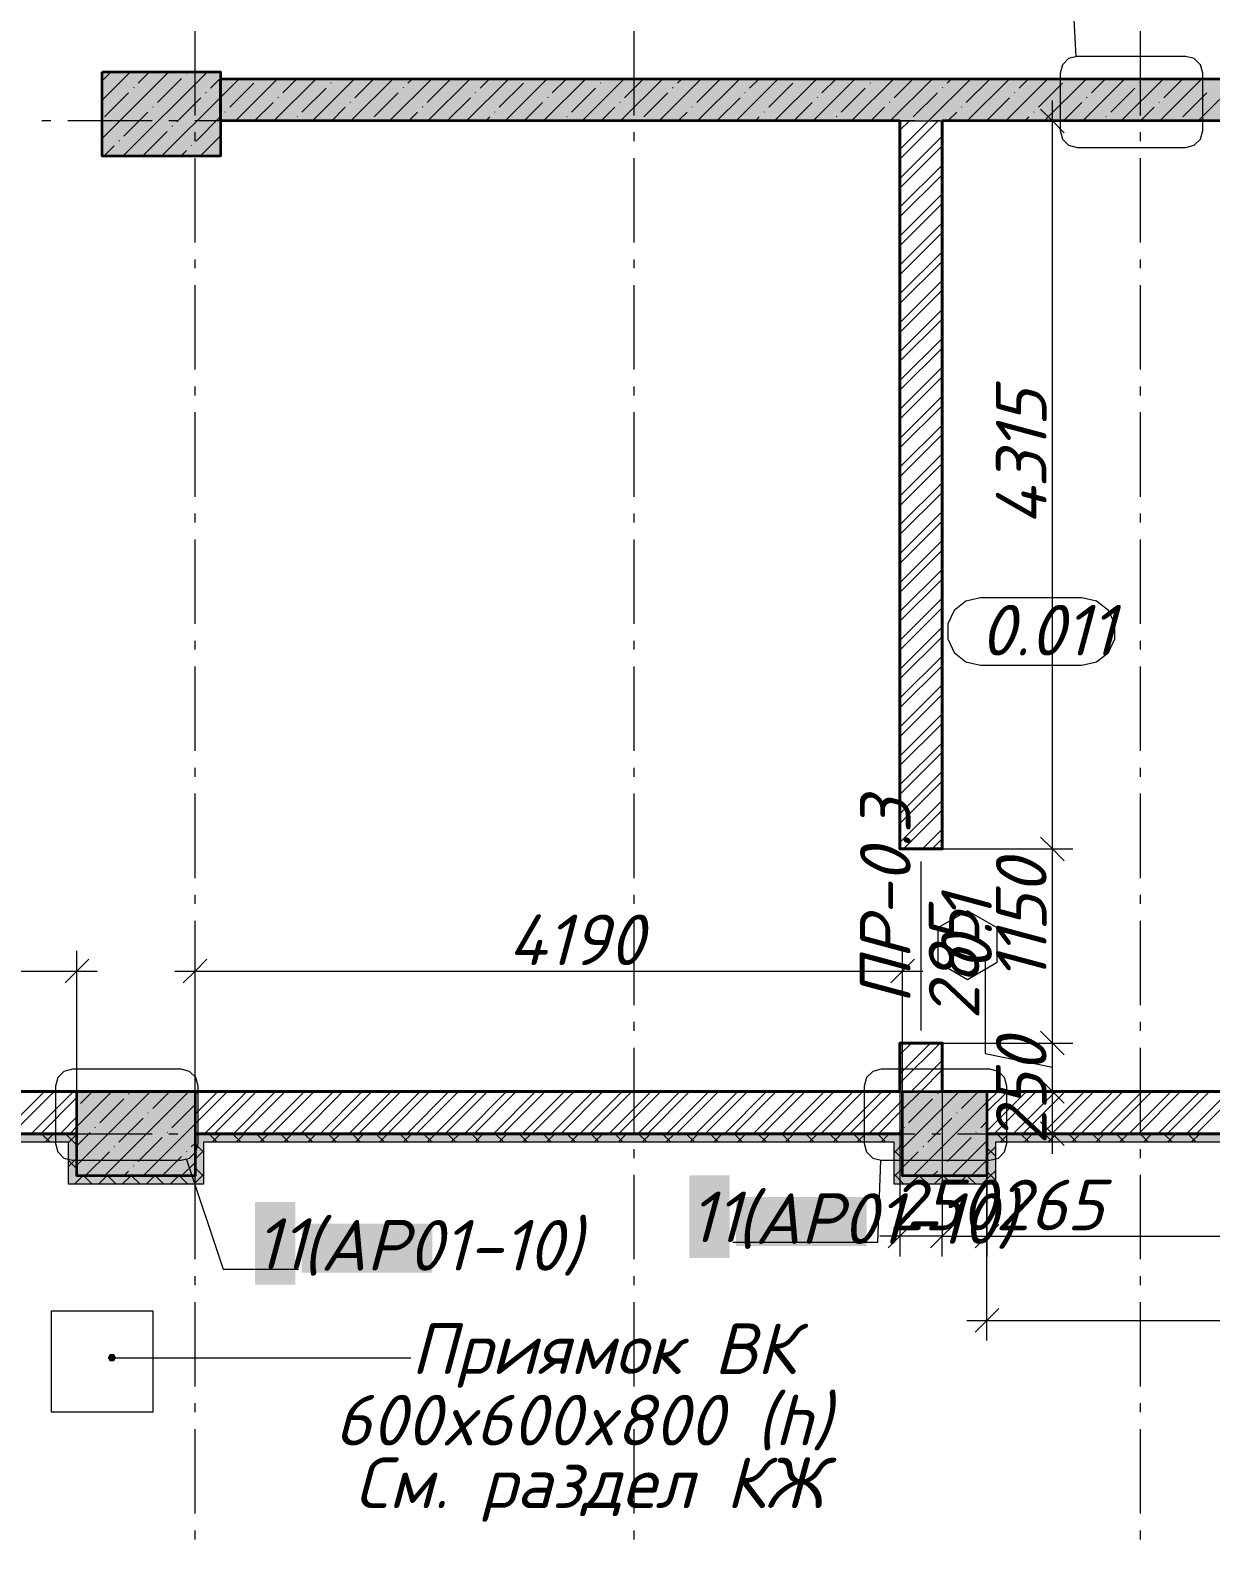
# Model space of a CAD drawing. Header units: millimetres. Extents: x -81576 to 1046824, y -248937 to 691537.
# Drawn here: x 112419 to 119409, y 561752 to 570757 of the extents above; entities that cross this region are included whole.
import ezdxf

# ---------------------------------------------------------------- set-up
doc = ezdxf.new("R2010")
doc.units = ezdxf.units.MM
doc.layers.add('PDF _Геометрия', color=7, linetype='Continuous', true_color=0x1d1d1d)
doc.layers.add('PDF _Сплошная заливка', color=7, linetype='Continuous', true_color=0xffffff)
doc.layers.add('PDF _Текст', color=7, linetype='Continuous')
doc.styles.add('PDF ISOCPEUR Italic', font='isocpeui.ttf')

msp = doc.modelspace()

# ---------------------------------------------------------------- hatches: boundary and pattern name
at = {"layer": 'PDF _Сплошная заливка', "true_color": 0x636466, "transparency": 33554559}
for points in [[(112844.5, 570011.6), (113544.5, 570011.6), (113544.5, 570511.6), (112844.5, 570511.6)], [(121994.5, 570221.2), (121994.5, 570471.2), (113544.5, 570471.2), (113544.5, 570221.2)], [(112694.5, 563971.6), (113394.5, 563971.6), (113394.5, 564471.6), (112694.5, 564471.6)], [(117584.5, 563971.6), (118084.5, 563971.6), (118084.5, 564471.6), (117584.5, 564471.6)], [(109094.5, 564171.6), (112694.5, 564171.6), (112694.5, 564221.6), (109094.5, 564221.6)], [(113444.5, 563971.6), (113444.5, 564221.6), (113394.5, 564221.6), (113394.5, 563971.6)], [(113444.5, 564171.6), (117584.5, 564171.6), (117584.5, 564221.6), (113444.5, 564221.6)], [(118134.5, 563971.6), (118134.5, 564221.6), (118084.5, 564221.6), (118084.5, 563971.6)], [(118134.5, 564171.6), (121794.5, 564171.6), (121794.5, 564221.6), (118134.5, 564221.6)], [(112694.5, 563921.6), (112694.5, 564171.6), (112644.5, 564171.6), (112644.5, 563921.6)], [(117584.5, 563921.6), (117584.5, 564171.6), (117534.5, 564171.6), (117534.5, 563921.6)], [(112694.5, 563921.6), (113444.5, 563921.6), (113444.5, 563971.6), (112694.5, 563971.6)], [(117584.5, 563921.6), (118134.5, 563921.6), (118134.5, 563971.6), (117584.5, 563971.6)], [(112877.1, 562894.3), (112889.6, 562872.7), (112914.6, 562872.7), (112927.1, 562894.3), (112914.6, 562916), (112889.6, 562916)]]:
    msp.add_hatch(color=251, dxfattribs=at).paths.add_polyline_path(points)

# ---------------------------------------------------------------- linework, layer by layer
at = {"layer": 'PDF _Геометрия', "color": 174, "lineweight": 9, "true_color": 0x0000a0}
for points in [[(118612.8, 570603.1), (118589.9, 571042.2), (117732.8, 571042.2)], [(113343.9, 564069), (113561.9, 563418.3), (114007.6, 563418.3)], [(117454.4, 564063.9), (117436.6, 563576.8), (116579.5, 563576.8)]]:
    msp.add_lwpolyline(points, dxfattribs=at)
at = {"layer": 'PDF _Геометрия', "color": 7, "lineweight": 9}
for points in [[(113394.5, 570253.6), (113394.5, 570753.6)], [(115994.5, 570253.6), (115994.5, 570753.6)], [(118994.5, 570253.6), (118994.5, 570753.6)], [(118472.6, 564101.6), (118472.6, 564471.6), (118472.6, 564758.6), (118472.6, 565908.6), (118472.6, 570341.2)], [(112540, 570221.6), (112487, 570221.6)], [(113140, 570221.6), (112640, 570221.6)], [(113292.9, 570221.6), (113240, 570221.6)], [(113892.9, 570221.6), (113392.9, 570221.6)], [(114045.8, 570221.6), (113992.9, 570221.6)], [(114645.8, 570221.6), (114145.8, 570221.6)], [(114798.7, 570221.6), (114745.8, 570221.6)], [(115398.7, 570221.6), (114898.7, 570221.6)], [(115551.6, 570221.6), (115498.7, 570221.6)], [(116151.6, 570221.6), (115651.6, 570221.6)], [(116304.5, 570221.6), (116251.6, 570221.6)], [(116904.5, 570221.6), (116404.5, 570221.6)], [(117057.5, 570221.6), (117004.5, 570221.6)], [(117657.5, 570221.6), (117157.5, 570221.6)], [(117810.4, 570221.6), (117757.5, 570221.6)], [(118410.4, 570221.6), (117910.4, 570221.6)], [(118373.6, 570221.2), (118472.6, 570221.2), (118592.6, 570221.2)], [(118402.6, 570291.2), (118472.6, 570221.2), (118542.6, 570151.2)], [(118563.3, 570221.6), (118510.4, 570221.6)], [(119163.3, 570221.6), (118663.3, 570221.6)], [(119316.2, 570221.6), (119263.3, 570221.6)], [(113394.5, 570100.7), (113394.5, 570153.6)], [(115994.5, 570100.7), (115994.5, 570153.6)], [(118994.5, 570100.7), (118994.5, 570153.6)], [(113394.5, 569500.7), (113394.5, 570000.7)], [(115994.5, 569500.7), (115994.5, 570000.7)], [(118994.5, 569500.7), (118994.5, 570000.7)], [(113394.5, 569347.8), (113394.5, 569400.7)], [(115994.5, 569347.8), (115994.5, 569400.7)], [(118994.5, 569347.8), (118994.5, 569400.7)], [(113394.5, 568747.8), (113394.5, 569247.8)], [(115994.5, 568747.8), (115994.5, 569247.8)], [(118994.5, 568747.8), (118994.5, 569247.8)], [(113394.5, 568594.9), (113394.5, 568647.8)], [(115994.5, 568594.9), (115994.5, 568647.8)], [(118994.5, 568594.9), (118994.5, 568647.8)], [(113394.5, 567994.9), (113394.5, 568494.9)], [(115994.5, 567994.9), (115994.5, 568494.9)], [(118994.5, 567994.9), (118994.5, 568494.9)], [(113394.5, 567842), (113394.5, 567894.9)], [(115994.5, 567842), (115994.5, 567894.9)], [(118994.5, 567842), (118994.5, 567894.9)], [(113394.5, 567242), (113394.5, 567742)], [(115994.5, 567242), (115994.5, 567742)], [(118994.5, 567242), (118994.5, 567742)], [(113394.5, 567089.1), (113394.5, 567142)], [(115994.5, 567089.1), (115994.5, 567142)], [(118994.5, 567089.1), (118994.5, 567142)], [(113394.5, 566489.1), (113394.5, 566989.1)], [(115994.5, 566489.1), (115994.5, 566989.1)], [(118994.5, 566489.1), (118994.5, 566989.1)], [(113394.5, 566336.1), (113394.5, 566389.1)], [(115994.5, 566336.1), (115994.5, 566389.1)], [(118994.5, 566336.1), (118994.5, 566389.1)], [(113394.5, 565736.1), (113394.5, 566236.1)], [(115994.5, 565736.1), (115994.5, 566236.1)], [(118994.5, 565736.1), (118994.5, 566236.1)], [(117827.5, 565908.6), (118472.6, 565908.6), (118592.6, 565908.6)], [(118402.6, 565978.6), (118472.6, 565908.6), (118542.6, 565838.6)], [(117694.5, 564833.6), (117694.5, 565833.6)], [(113394.5, 565583.2), (113394.5, 565636.1)], [(115994.5, 565583.2), (115994.5, 565636.1)], [(118994.5, 565583.2), (118994.5, 565636.1)], [(113394.5, 564983.2), (113394.5, 565483.2)], [(115994.5, 564983.2), (115994.5, 565483.2)], [(118994.5, 564983.2), (118994.5, 565483.2)], [(112694.5, 564471.6), (112694.5, 565185.2), (112694.5, 565305.2)], [(113394.5, 564471.6), (113394.5, 565185.2), (113394.5, 565305.2)], [(117584.5, 564471.6), (117584.5, 565185.2), (117584.5, 565305.2)], [(118074.7, 565276), (118074.7, 564696.8), (118472.6, 564615.1)], [(108924.5, 565185.2), (112814.5, 565185.2)], [(112764.5, 565255.2), (112694.5, 565185.2), (112624.5, 565115.2)], [(113274.5, 565185.2), (117704.5, 565185.2)], [(113464.5, 565255.2), (113394.5, 565185.2), (113324.5, 565115.2)], [(117654.5, 565255.2), (117584.5, 565185.2), (117514.5, 565115.2)], [(113394.5, 564830.3), (113394.5, 564883.2)], [(115994.5, 564830.3), (115994.5, 564883.2)], [(118402.6, 564828.6), (118472.6, 564758.6), (118542.6, 564688.6)], [(118994.5, 564830.3), (118994.5, 564883.2)], [(113394.5, 564230.3), (113394.5, 564730.3)], [(115994.5, 564230.3), (115994.5, 564730.3)], [(117825.5, 564758.6), (118472.6, 564758.6), (118592.6, 564758.6)], [(118994.5, 564230.3), (118994.5, 564730.3)], [(117819.5, 564515.6), (117819.5, 564508.6), (117819.5, 563614.6), (117449.5, 563614.6)], [(117569.5, 564508.6), (117569.5, 563614.6), (117569.5, 563494.6)], [(118373.6, 564471.6), (118472.6, 564471.6), (118592.6, 564471.6)], [(118402.6, 564541.6), (118472.6, 564471.6), (118542.6, 564401.6)], [(118402.6, 564291.6), (118472.6, 564221.6), (118542.6, 564151.6)], [(112487, 564221.6), (112540, 564221.6)], [(112640, 564221.6), (113140, 564221.6)], [(113240, 564221.6), (113292.9, 564221.6)], [(113392.9, 564221.6), (113892.9, 564221.6)], [(113992.9, 564221.6), (114045.8, 564221.6)], [(114145.8, 564221.6), (114645.8, 564221.6)], [(114745.8, 564221.6), (114798.7, 564221.6)], [(114898.7, 564221.6), (115398.7, 564221.6)], [(115498.7, 564221.6), (115551.6, 564221.6)], [(115651.6, 564221.6), (116151.6, 564221.6)], [(116251.6, 564221.6), (116304.5, 564221.6)], [(116404.5, 564221.6), (116904.5, 564221.6)], [(117004.5, 564221.6), (117057.5, 564221.6)], [(117157.5, 564221.6), (117657.5, 564221.6)], [(117757.5, 564221.6), (117810.4, 564221.6)], [(117910.4, 564221.6), (118410.4, 564221.6)], [(118373.6, 564221.6), (118472.6, 564221.6), (118592.6, 564221.6)], [(118510.4, 564221.6), (118563.3, 564221.6)], [(118663.3, 564221.6), (119163.3, 564221.6)], [(119263.3, 564221.6), (119316.2, 564221.6)], [(113394.5, 564077.4), (113394.5, 564130.3)], [(115994.5, 564077.4), (115994.5, 564130.3)], [(118994.5, 564077.4), (118994.5, 564130.3)], [(113394.5, 563477.4), (113394.5, 563977.4)], [(115994.5, 563477.4), (115994.5, 563977.4)], [(118084.5, 562995.9), (118084.5, 563115.9), (118084.5, 563971.6), (118084.5, 563614.6), (118084.5, 563494.6)], [(118994.5, 563477.4), (118994.5, 563977.4)], [(117639.5, 563684.6), (117569.5, 563614.6), (117499.5, 563544.6)], [(117819.5, 563494.6), (117819.5, 563614.6), (117889.5, 563684.6)], [(118154.5, 563684.6), (118084.5, 563614.6), (118014.5, 563544.6)], [(117749.5, 563544.6), (117819.5, 563614.6), (118084.5, 563614.6), (121914.5, 563614.6)], [(113394.5, 563324.5), (113394.5, 563377.4)], [(115994.5, 563324.5), (115994.5, 563377.4)], [(118994.5, 563324.5), (118994.5, 563377.4)], [(113394.5, 562724.5), (113394.5, 563224.5)], [(115994.5, 562724.5), (115994.5, 563224.5)], [(118994.5, 562724.5), (118994.5, 563224.5)], [(117964.5, 563115.9), (121914.5, 563115.9)], [(118154.5, 563185.9), (118084.5, 563115.9), (118014.5, 563045.9)], [(112902.1, 562894.3), (114018.1, 562894.3), (114673, 562894.3)], [(113394.5, 562571.6), (113394.5, 562624.5)], [(115994.5, 562571.6), (115994.5, 562624.5)], [(118994.5, 562571.6), (118994.5, 562624.5)], [(113394.5, 561971.6), (113394.5, 562471.6)], [(115994.5, 561971.6), (115994.5, 562471.6)], [(118994.5, 561971.6), (118994.5, 562471.6)], [(113394.5, 561818.6), (113394.5, 561871.6)], [(115994.5, 561818.6), (115994.5, 561871.6)], [(118994.5, 561818.6), (118994.5, 561871.6)]]:
    msp.add_lwpolyline(points, dxfattribs=at)
for points in [[(119362.2, 570503.3), (119348.8, 570553.3), (119312.2, 570589.9), (119262.2, 570603.3), (118618, 570603.3), (118568, 570589.9), (118531.4, 570553.3), (118518, 570503.3), (118518, 570163.5), (118531.4, 570113.5), (118568, 570076.9), (118618, 570063.5), (119262.2, 570063.5), (119312.2, 570076.9), (119348.8, 570113.5), (119362.2, 570163.5)], [(118647.1, 567396.5), (118047.1, 567396.5), (117960.3, 567376.7), (117890.7, 567321.2), (117852.1, 567241), (117852.1, 567152), (117890.7, 567071.8), (117960.3, 567016.3), (118047.1, 566996.5), (118647.1, 566996.5), (118733.9, 567016.3), (118803.5, 567071.8), (118842.1, 567152), (118842.1, 567241), (118803.5, 567321.2), (118733.9, 567376.7)], [(117792.9, 565236.8), (117969.1, 565135), (118145.4, 565236.8), (118145.4, 565440.3), (117969.1, 565542.1), (117792.9, 565440.3)], [(113412.2, 564503.6), (113398.8, 564553.6), (113362.2, 564590.2), (113312.2, 564603.6), (112668, 564603.6), (112618, 564590.2), (112581.4, 564553.6), (112568, 564503.6), (112568, 564163.8), (112581.4, 564113.8), (112618, 564077.2), (112668, 564063.8), (113312.2, 564063.8), (113362.2, 564077.2), (113398.8, 564113.8), (113412.2, 564163.8)], [(118202.2, 564503.6), (118188.8, 564553.6), (118152.2, 564590.2), (118102.2, 564603.6), (117458, 564603.6), (117408, 564590.2), (117371.4, 564553.6), (117358, 564503.6), (117358, 564163.8), (117371.4, 564113.8), (117408, 564077.2), (117458, 564063.8), (118102.2, 564063.8), (118152.2, 564077.2), (118188.8, 564113.8), (118202.2, 564163.8)], [(113144.5, 562571.6), (112544.5, 562571.6), (112544.5, 563171.6), (113144.5, 563171.6)], [(113144.5, 562571.6), (112544.5, 562571.6), (112544.5, 563171.6), (113144.5, 563171.6)]]:
    msp.add_lwpolyline(points, close=True, dxfattribs=at)
at = {"layer": 'PDF _Геометрия', "lineweight": 9}
for points in [[(113011.4, 570511.6), (112844.5, 570344.6)], [(113239.5, 570511.6), (112844.5, 570116.5)], [(112887, 570501.2), (112844.5, 570458.6)], [(113467.6, 570511.6), (112967.6, 570011.6)], [(113125.5, 570511.6), (113058.1, 570444.1)], [(113345.6, 570503.5), (113343.2, 570501.2)], [(113031.9, 570418), (113029.6, 570415.6)], [(113314.7, 570472.7), (113172.1, 570330.1)], [(113655.4, 570471.2), (113544.5, 570360.3), (113195.7, 570011.6)], [(113544.5, 570474.3), (113485.7, 570415.6)], [(113742.4, 570444.1), (113599.8, 570301.6)], [(113883.5, 570471.2), (113633.5, 570221.2)], [(114111.6, 570471.2), (113861.6, 570221.2)], [(113997.5, 570471.2), (113913.4, 570387.1)], [(114170, 570415.6), (114027.5, 570273.1)], [(114339.7, 570471.2), (114089.7, 570221.2)], [(114200.9, 570446.5), (114198.6, 570444.1)], [(114567.8, 570471.2), (114317.8, 570221.2)], [(114453.7, 570471.2), (114341.1, 570358.6)], [(114795.9, 570471.2), (114545.9, 570221.2)], [(114628.6, 570418), (114626.2, 570415.6)], [(114681.8, 570471.2), (114654.8, 570444.1)], [(114909.9, 570471.2), (114768.8, 570330.1)], [(115024, 570471.2), (114774, 570221.2)], [(115252.1, 570471.2), (115002.1, 570221.2)], [(115138, 570471.2), (115082.4, 570415.6)], [(115339.1, 570444.1), (115196.5, 570301.6)], [(115480.2, 570471.2), (115230.2, 570221.2)], [(115708.3, 570471.2), (115458.3, 570221.2)], [(115594.2, 570471.2), (115510.1, 570387.1)], [(115766.7, 570415.6), (115624.2, 570273.1)], [(115936.4, 570471.2), (115686.4, 570221.2)], [(115797.6, 570446.5), (115795.2, 570444.1)], [(116164.5, 570471.2), (115914.5, 570221.2)], [(116050.4, 570471.2), (115937.8, 570358.6)], [(116392.6, 570471.2), (116142.6, 570221.2)], [(116225.3, 570418), (116222.9, 570415.6)], [(116278.5, 570471.2), (116251.4, 570444.1)], [(116506.6, 570471.2), (116365.5, 570330.1)], [(116620.7, 570471.2), (116370.7, 570221.2)], [(116848.8, 570471.2), (116598.8, 570221.2)], [(116734.7, 570471.2), (116679.1, 570415.6)], [(116935.7, 570444.1), (116793.2, 570301.6)], [(117076.9, 570471.2), (116826.9, 570221.2)], [(117305, 570471.2), (117055, 570221.2)], [(117190.9, 570471.2), (117106.8, 570387.1)], [(117363.4, 570415.6), (117220.9, 570273.1)], [(117533.1, 570471.2), (117283.1, 570221.2)], [(117394.3, 570446.5), (117391.9, 570444.1)], [(117761.2, 570471.2), (117511.2, 570221.2)], [(117647.1, 570471.2), (117534.5, 570358.6)], [(117989.3, 570471.2), (117739.3, 570221.2)], [(117822, 570418), (117819.6, 570415.6)], [(117875.2, 570471.2), (117848.1, 570444.1)], [(118103.3, 570471.2), (117962.2, 570330.1)], [(118217.4, 570471.2), (117967.4, 570221.2)], [(118445.5, 570471.2), (118195.5, 570221.2)], [(118331.4, 570471.2), (118275.8, 570415.6)], [(118532.4, 570444.1), (118389.9, 570301.6)], [(118673.6, 570471.2), (118423.6, 570221.2)], [(118901.7, 570471.2), (118651.7, 570221.2)], [(118787.6, 570471.2), (118703.5, 570387.1)], [(118960.1, 570415.6), (118817.6, 570273.1)], [(119129.7, 570471.2), (118879.7, 570221.2)], [(118991, 570446.5), (118988.6, 570444.1)], [(119357.8, 570471.2), (119107.8, 570221.2)], [(119243.8, 570471.2), (119131.2, 570358.6)], [(119585.9, 570471.2), (119335.9, 570221.2)], [(113001, 570387.1), (112858.5, 570244.6)], [(113428.7, 570358.6), (113286.2, 570216)], [(113459.6, 570389.5), (113457.2, 570387.1)], [(113856.4, 570330.1), (113747.5, 570221.2)], [(113887.3, 570361), (113884.9, 570358.6)], [(114315, 570332.5), (114312.6, 570330.1)], [(114597.7, 570387.1), (114455.2, 570244.6)], [(115025.4, 570358.6), (114888, 570221.2)], [(115056.3, 570389.5), (115053.9, 570387.1)], [(115453.1, 570330.1), (115344.2, 570221.2)], [(115484, 570361), (115481.6, 570358.6)], [(115911.7, 570332.5), (115909.3, 570330.1)], [(116194.4, 570387.1), (116051.9, 570244.6)], [(116622.1, 570358.6), (116484.7, 570221.2)], [(116653, 570389.5), (116650.6, 570387.1)], [(117049.8, 570330.1), (116940.9, 570221.2)], [(117080.7, 570361), (117078.3, 570358.6)], [(117508.4, 570332.5), (117506, 570330.1)], [(117791.1, 570387.1), (117648.5, 570244.6)], [(118218.8, 570358.6), (118081.4, 570221.2)], [(118249.7, 570389.5), (118247.3, 570387.1)], [(118646.5, 570330.1), (118537.6, 570221.2)], [(118677.4, 570361), (118675, 570358.6)], [(119105, 570332.5), (119102.7, 570330.1)], [(119387.8, 570387.1), (119245.2, 570244.6)], [(113115.1, 570273.1), (112972.5, 570130.5)], [(113146, 570304), (113143.6, 570301.6)], [(113542.8, 570244.6), (113400.2, 570102)], [(113573.7, 570275.4), (113571.3, 570273.1)], [(114001.3, 570246.9), (113999, 570244.6)], [(114284.1, 570301.6), (114203.7, 570221.2)], [(114711.8, 570273.1), (114659.9, 570221.2)], [(114742.7, 570304), (114740.3, 570301.6)], [(115139.5, 570244.6), (115116.1, 570221.2)], [(115170.3, 570275.4), (115168, 570273.1)], [(115598, 570246.9), (115595.7, 570244.6)], [(115880.8, 570301.6), (115800.4, 570221.2)], [(116308.5, 570273.1), (116256.6, 570221.2)], [(116339.4, 570304), (116337, 570301.6)], [(116736.2, 570244.6), (116712.8, 570221.2)], [(116767, 570275.4), (116764.7, 570273.1)], [(117194.7, 570246.9), (117192.4, 570244.6)], [(117477.5, 570301.6), (117397.1, 570221.2)], [(117905.2, 570273.1), (117853.3, 570221.2)], [(117936, 570304), (117933.7, 570301.6)], [(118332.8, 570244.6), (118309.5, 570221.2)], [(118363.7, 570275.4), (118361.4, 570273.1)], [(118791.4, 570246.9), (118789, 570244.6)], [(119074.2, 570301.6), (118993.8, 570221.2)], [(113229.1, 570159), (113086.6, 570016.5)], [(113260, 570189.9), (113257.7, 570187.5)], [(113544.5, 570132.2), (113423.8, 570011.6)], [(112915.5, 570073.5), (112853.6, 570011.6)], [(112946.4, 570104.4), (112944, 570102)], [(113343.2, 570045), (113309.8, 570011.6)], [(113374.1, 570075.9), (113371.7, 570073.5)], [(113544.5, 570018.2), (113537.9, 570011.6)], [(112902, 564471.6), (112694.5, 564264)], [(113130.1, 564471.6), (112694.5, 564035.9)], [(112787.9, 564471.6), (112715.9, 564399.5)], [(113358.2, 564471.6), (112858.2, 563971.6)], [(113003.4, 564458.9), (113001, 564456.6)], [(113244.1, 564471.6), (113143.6, 564371)], [(117692.1, 564471.6), (117584.5, 564364)], [(117920.2, 564471.6), (117584.5, 564135.9)], [(117793.5, 564458.9), (117791.1, 564456.6)], [(118034.2, 564471.6), (117933.7, 564371)], [(112972.5, 564428), (112830, 564285.5)], [(113394.5, 564393.8), (113257.7, 564257)], [(117762.6, 564428), (117620, 564285.5)], [(118084.5, 564407.8), (117648.3, 563971.6)], [(113086.6, 564314), (112944, 564171.4)], [(113394.5, 564279.7), (113086.3, 563971.6)], [(113117.5, 564344.9), (113115.1, 564342.5)], [(117876.6, 564314), (117734.1, 564171.4)], [(117907.5, 564344.9), (117905.2, 564342.5)], [(118084.5, 564293.7), (118047.7, 564257)], [(112485.7, 564221.6), (112535.7, 564171.6)], [(112556.2, 564221.6), (112506.2, 564171.6)], [(112627.1, 564221.6), (112677.1, 564171.6), (112694.5, 564154.2)], [(112694.5, 564218.4), (112647.6, 564171.6), (112644.5, 564168.4)], [(112772.9, 564228.5), (112694.5, 564150)], [(112803.8, 564259.3), (112801.5, 564257)], [(113200.6, 564199.9), (113058.1, 564057.4)], [(113231.5, 564230.8), (113229.1, 564228.5)], [(113404.7, 564221.6), (113394.5, 564211.3)], [(113475.6, 564221.6), (113525.6, 564171.6)], [(113546.1, 564221.6), (113496.1, 564171.6)], [(113617, 564221.6), (113667, 564171.6)], [(113687.5, 564221.6), (113637.5, 564171.6)], [(113758.5, 564221.6), (113808.5, 564171.6)], [(113829, 564221.6), (113779, 564171.6)], [(113899.9, 564221.6), (113949.9, 564171.6)], [(113970.4, 564221.6), (113920.4, 564171.6)], [(114041.3, 564221.6), (114091.3, 564171.6)], [(114111.8, 564221.6), (114061.8, 564171.6)], [(114182.7, 564221.6), (114232.7, 564171.6)], [(114253.2, 564221.6), (114203.2, 564171.6)], [(114324.1, 564221.6), (114374.1, 564171.6)], [(114394.6, 564221.6), (114344.6, 564171.6)], [(114465.6, 564221.6), (114515.6, 564171.6)], [(114536.1, 564221.6), (114486.1, 564171.6)], [(114607, 564221.6), (114657, 564171.6)], [(114677.5, 564221.6), (114627.5, 564171.6)], [(114748.4, 564221.6), (114798.4, 564171.6)], [(114818.9, 564221.6), (114768.9, 564171.6)], [(114889.8, 564221.6), (114939.8, 564171.6)], [(114960.3, 564221.6), (114910.3, 564171.6)], [(115031.3, 564221.6), (115081.3, 564171.6)], [(115101.8, 564221.6), (115051.8, 564171.6)], [(115172.7, 564221.6), (115222.7, 564171.6)], [(115243.2, 564221.6), (115193.2, 564171.6)], [(115314.1, 564221.6), (115364.1, 564171.6)], [(115384.6, 564221.6), (115334.6, 564171.6)], [(115455.5, 564221.6), (115505.5, 564171.6)], [(115526, 564221.6), (115476, 564171.6)], [(115596.9, 564221.6), (115646.9, 564171.6)], [(115667.4, 564221.6), (115617.4, 564171.6)], [(115738.4, 564221.6), (115788.4, 564171.6)], [(115808.9, 564221.6), (115758.9, 564171.6)], [(115879.8, 564221.6), (115929.8, 564171.6)], [(115950.3, 564221.6), (115900.3, 564171.6)], [(116021.2, 564221.6), (116071.2, 564171.6)], [(116091.7, 564221.6), (116041.7, 564171.6)], [(116162.6, 564221.6), (116212.6, 564171.6)], [(116233.1, 564221.6), (116183.1, 564171.6)], [(116304, 564221.6), (116354, 564171.6)], [(116374.5, 564221.6), (116324.5, 564171.6)], [(116445.5, 564221.6), (116495.5, 564171.6)], [(116516, 564221.6), (116466, 564171.6)], [(116586.9, 564221.6), (116636.9, 564171.6)], [(116657.4, 564221.6), (116607.4, 564171.6)], [(116728.3, 564221.6), (116778.3, 564171.6)], [(116798.8, 564221.6), (116748.8, 564171.6)], [(116869.7, 564221.6), (116919.7, 564171.6)], [(116940.2, 564221.6), (116890.2, 564171.6)], [(117011.2, 564221.6), (117061.2, 564171.6)], [(117081.7, 564221.6), (117031.7, 564171.6)], [(117152.6, 564221.6), (117202.6, 564171.6)], [(117223.1, 564221.6), (117173.1, 564171.6)], [(117294, 564221.6), (117344, 564171.6)], [(117364.5, 564221.6), (117314.5, 564171.6)], [(117435.4, 564221.6), (117485.4, 564171.6)], [(117505.9, 564221.6), (117455.9, 564171.6)], [(117576.8, 564221.6), (117584.5, 564213.9)], [(117593.9, 564259.3), (117591.5, 564257)], [(117990.7, 564199.9), (117848.1, 564057.4)], [(118021.6, 564230.8), (118019.2, 564228.5)], [(118142.5, 564221.6), (118192.5, 564171.6)], [(118213, 564221.6), (118163, 564171.6)], [(118284, 564221.6), (118333.9, 564171.6)], [(118354.4, 564221.6), (118304.4, 564171.6)], [(118425.4, 564221.6), (118475.4, 564171.6)], [(118495.9, 564221.6), (118445.9, 564171.6)], [(118566.8, 564221.6), (118616.8, 564171.6)], [(118637.3, 564221.6), (118587.3, 564171.6)], [(118708.2, 564221.6), (118758.2, 564171.6)], [(118778.7, 564221.6), (118728.7, 564171.6)], [(118849.6, 564221.6), (118899.6, 564171.6)], [(118920.1, 564221.6), (118870.1, 564171.6)], [(118991.1, 564221.6), (119041.1, 564171.6)], [(119061.6, 564221.6), (119011.6, 564171.6)], [(119132.5, 564221.6), (119182.5, 564171.6)], [(119203, 564221.6), (119153, 564171.6)], [(119273.9, 564221.6), (119323.9, 564171.6)], [(119344.4, 564221.6), (119294.4, 564171.6)], [(112887, 564114.4), (112744.4, 563971.8)], [(112917.9, 564145.3), (112915.5, 564142.9)], [(113345.6, 564116.8), (113343.2, 564114.4)], [(113394.5, 564165.7), (113371.7, 564142.9)], [(113394.5, 564161.3), (113444.5, 564111.3)], [(113444.5, 564119.9), (113394.5, 564069.9)], [(117584.5, 564158.7), (117534.5, 564108.7)], [(117534.5, 564122.5), (117584.5, 564072.5)], [(117677.1, 564114.4), (117584.5, 564021.8)], [(117707.9, 564145.3), (117705.6, 564142.9)], [(118084.5, 564179.7), (117876.4, 563971.6)], [(118134.5, 564143), (118084.5, 564093)], [(118084.5, 564138.2), (118134.5, 564088.2)], [(112694.5, 564077), (112644.5, 564027)], [(112644.5, 564062.8), (112694.5, 564012.8)], [(113031.9, 564031.2), (113029.6, 564028.9)], [(113314.7, 564085.9), (113200.3, 563971.6)], [(113394.5, 564051.6), (113314.4, 563971.6)], [(113394.5, 564019.9), (113442.8, 563971.6), (113444.5, 563969.9)], [(117584.5, 564017.3), (117534.5, 563967.3)], [(117822, 564031.2), (117819.6, 564028.9)], [(118084.5, 564065.6), (117990.4, 563971.6)], [(112730.4, 563971.6), (112694.5, 563935.6), (112680.4, 563921.6)], [(112735.7, 563971.6), (112785.7, 563921.6)], [(112871.9, 563971.6), (112821.9, 563921.6)], [(112877.1, 563971.6), (112927.1, 563921.6)], [(113013.3, 563971.6), (112963.3, 563921.6)], [(113001, 564000.4), (112972.2, 563971.6)], [(113018.5, 563971.6), (113068.5, 563921.6)], [(113154.7, 563971.6), (113104.7, 563921.6)], [(113159.9, 563971.6), (113209.9, 563921.6)], [(113296.1, 563971.6), (113246.1, 563921.6)], [(113301.4, 563971.6), (113351.4, 563921.6)], [(113444.5, 563978.5), (113437.5, 563971.6), (113387.5, 563921.6)], [(117534.5, 563981.1), (117584.5, 563931.1), (117594, 563921.6)], [(117680.2, 563971.6), (117630.2, 563921.6)], [(117685.4, 563971.6), (117735.4, 563921.6)], [(117791.1, 564000.4), (117762.3, 563971.6)], [(117821.6, 563971.6), (117771.6, 563921.6)], [(117826.8, 563971.6), (117876.8, 563921.6)], [(117963, 563971.6), (117913, 563921.6)], [(117968.3, 563971.6), (118018.3, 563921.6)], [(118134.5, 564001.6), (118104.4, 563971.6), (118054.4, 563921.6)], [(118084.5, 563996.8), (118109.7, 563971.6), (118134.5, 563946.8)]]:
    msp.add_lwpolyline(points, dxfattribs=at)
at = {"layer": 'PDF _Геометрия', "color": 7, "lineweight": 35}
for points in [[(112844.5, 570511.6), (113544.5, 570511.6), (113544.5, 570011.6), (112844.5, 570011.6)], [(112694.5, 564471.6), (113394.5, 564471.6), (113394.5, 563971.6), (112694.5, 563971.6)], [(118084.5, 564471.6), (118084.5, 563971.6), (117584.5, 563971.6), (117584.5, 564471.6)]]:
    msp.add_lwpolyline(points, close=True, dxfattribs=at)
msp.add_lwpolyline([(117569.5, 570221.2), (113544.5, 570221.2), (113544.5, 570471.2), (121994.5, 570471.2), (121994.5, 570221.2), (117819.5, 570221.2)], dxfattribs=at)
at = {"layer": 'PDF _Геометрия', "color": 24, "lineweight": 9, "true_color": 0x8e1d1d}
for points in [[(117739.3, 570221.2), (117569.5, 570051.4)], [(117625.2, 570221.2), (117569.5, 570165.5)], [(117796.3, 570221.2), (117569.5, 569994.4)], [(117819.5, 570130.4), (117569.5, 569880.4)], [(117819.5, 570073.3), (117569.5, 569823.3)], [(117819.5, 569959.3), (117569.5, 569709.3)], [(117819.5, 569902.3), (117569.5, 569652.3)], [(117819.5, 569788.2), (117569.5, 569538.2)], [(117819.5, 569731.2), (117569.5, 569481.2)], [(117819.5, 569617.1), (117569.5, 569367.1)], [(117819.5, 569560.1), (117569.5, 569310.1)], [(117819.5, 569446.1), (117569.5, 569196.1)], [(117819.5, 569389), (117569.5, 569139)], [(117819.5, 569275), (117569.5, 569025)], [(117819.5, 569218), (117569.5, 568968)], [(117819.5, 569103.9), (117569.5, 568853.9)], [(117819.5, 569046.9), (117569.5, 568796.9)], [(117819.5, 568932.8), (117569.5, 568682.8)], [(117819.5, 568875.8), (117569.5, 568625.8)], [(117819.5, 568761.8), (117569.5, 568511.8)], [(117819.5, 568704.7), (117569.5, 568454.7)], [(117819.5, 568590.7), (117569.5, 568340.7)], [(117819.5, 568533.7), (117569.5, 568283.7)], [(117819.5, 568419.6), (117569.5, 568169.6)], [(117819.5, 568362.6), (117569.5, 568112.6)], [(117819.5, 568248.5), (117569.5, 567998.5)], [(117819.5, 568191.5), (117569.5, 567941.5)], [(117819.5, 568077.5), (117569.5, 567827.5)], [(117819.5, 568020.4), (117569.5, 567770.4)], [(117819.5, 567906.4), (117569.5, 567656.4)], [(117819.5, 567849.4), (117569.5, 567599.4)], [(117819.5, 567735.3), (117569.5, 567485.3)], [(117819.5, 567678.3), (117569.5, 567428.3)], [(117819.5, 567564.2), (117569.5, 567314.2)], [(117819.5, 567507.2), (117569.5, 567257.2)], [(117819.5, 567393.2), (117569.5, 567143.2)], [(117819.5, 567336.1), (117569.5, 567086.1)], [(117819.5, 567222.1), (117569.5, 566972.1)], [(117819.5, 567165.1), (117569.5, 566915.1)], [(117819.5, 567051), (117569.5, 566801)], [(117819.5, 566994), (117569.5, 566744)], [(117819.5, 566879.9), (117569.5, 566629.9)], [(117819.5, 566822.9), (117569.5, 566572.9)], [(117819.5, 566708.9), (117569.5, 566458.9)], [(117819.5, 566651.9), (117569.5, 566401.9)], [(117819.5, 566537.8), (117569.5, 566287.8)], [(117819.5, 566480.8), (117569.5, 566230.8)], [(117819.5, 566366.7), (117569.5, 566116.7)], [(117819.5, 566309.7), (117569.5, 566059.7)], [(117819.5, 566195.7), (117569.5, 565945.7)], [(117819.5, 566138.6), (117589.4, 565908.6)], [(117819.5, 566024.6), (117703.4, 565908.6)], [(117819.5, 565967.6), (117760.5, 565908.6)], [(117579.9, 564758.6), (117569.5, 564748.1)], [(117751, 564758.6), (117569.5, 564577.1)], [(117636.9, 564758.6), (117569.5, 564691.1)], [(117808, 564758.6), (117569.5, 564520)], [(117819.5, 564656), (117635, 564471.6)], [(117819.5, 564599), (117692.1, 564471.6)], [(112502.8, 564471.6), (112252.8, 564221.6)], [(112559.8, 564471.6), (112309.8, 564221.6)], [(112673.9, 564471.6), (112423.9, 564221.6)], [(113529.3, 564471.6), (113394.5, 564336.8)], [(113415.2, 564471.6), (113394.5, 564450.8)], [(113586.3, 564471.6), (113394.5, 564279.7)], [(113700.3, 564471.6), (113450.3, 564221.6)], [(113757.4, 564471.6), (113507.4, 564221.6)], [(113871.4, 564471.6), (113621.4, 564221.6)], [(113928.4, 564471.6), (113678.4, 564221.6)], [(114042.5, 564471.6), (113792.5, 564221.6)], [(114099.5, 564471.6), (113849.5, 564221.6)], [(114213.6, 564471.6), (113963.6, 564221.6)], [(114270.6, 564471.6), (114020.6, 564221.6)], [(114384.6, 564471.6), (114134.6, 564221.6)], [(114441.7, 564471.6), (114191.7, 564221.6)], [(114555.7, 564471.6), (114305.7, 564221.6)], [(114612.7, 564471.6), (114362.7, 564221.6)], [(114726.8, 564471.6), (114476.8, 564221.6)], [(114783.8, 564471.6), (114533.8, 564221.6)], [(114897.9, 564471.6), (114647.9, 564221.6)], [(114954.9, 564471.6), (114704.9, 564221.6)], [(115068.9, 564471.6), (114818.9, 564221.6)], [(115126, 564471.6), (114876, 564221.6)], [(115240, 564471.6), (114990, 564221.6)], [(115297, 564471.6), (115047, 564221.6)], [(115411.1, 564471.6), (115161.1, 564221.6)], [(115468.1, 564471.6), (115218.1, 564221.6)], [(115582.2, 564471.6), (115332.2, 564221.6)], [(115639.2, 564471.6), (115389.2, 564221.6)], [(115753.2, 564471.6), (115503.2, 564221.6)], [(115810.3, 564471.6), (115560.3, 564221.6)], [(115924.3, 564471.6), (115674.3, 564221.6)], [(115981.3, 564471.6), (115731.3, 564221.6)], [(116095.4, 564471.6), (115845.4, 564221.6)], [(116152.4, 564471.6), (115902.4, 564221.6)], [(116266.4, 564471.6), (116016.4, 564221.6)], [(116323.5, 564471.6), (116073.5, 564221.6)], [(116437.5, 564471.6), (116187.5, 564221.6)], [(116494.5, 564471.6), (116244.5, 564221.6)], [(116608.6, 564471.6), (116358.6, 564221.6)], [(116665.6, 564471.6), (116415.6, 564221.6)], [(116779.7, 564471.6), (116529.7, 564221.6)], [(116836.7, 564471.6), (116586.7, 564221.6)], [(116950.7, 564471.6), (116700.7, 564221.6)], [(117007.8, 564471.6), (116757.8, 564221.6)], [(117121.8, 564471.6), (116871.8, 564221.6)], [(117178.8, 564471.6), (116928.8, 564221.6)], [(117292.9, 564471.6), (117042.9, 564221.6)], [(117349.9, 564471.6), (117099.9, 564221.6)], [(117464, 564471.6), (117214, 564221.6)], [(117521, 564471.6), (117271, 564221.6)], [(117819.5, 564484.9), (117806.1, 564471.6)], [(118148.3, 564471.6), (118084.5, 564407.8)], [(118319.3, 564471.6), (118084.5, 564236.7)], [(118205.3, 564471.6), (118084.5, 564350.7)], [(118376.4, 564471.6), (118126.4, 564221.6)], [(118490.4, 564471.6), (118240.4, 564221.6)], [(118547.4, 564471.6), (118297.4, 564221.6)], [(118661.5, 564471.6), (118411.5, 564221.6)], [(118718.5, 564471.6), (118468.5, 564221.6)], [(118832.6, 564471.6), (118582.6, 564221.6)], [(118889.6, 564471.6), (118639.6, 564221.6)], [(119003.6, 564471.6), (118753.6, 564221.6)], [(119060.7, 564471.6), (118810.7, 564221.6)], [(119174.7, 564471.6), (118924.7, 564221.6)], [(119231.7, 564471.6), (118981.7, 564221.6)], [(119345.8, 564471.6), (119095.8, 564221.6)], [(119402.8, 564471.6), (119152.8, 564221.6)], [(119516.9, 564471.6), (119266.9, 564221.6)], [(119573.9, 564471.6), (119323.9, 564221.6)], [(112694.5, 564435.1), (112480.9, 564221.6)], [(117584.5, 564421), (117385, 564221.6)], [(117584.5, 564364), (117442.1, 564221.6)], [(112694.5, 564321.1), (112595, 564221.6)], [(112694.5, 564264), (112652, 564221.6)], [(117584.5, 564249.9), (117556.1, 564221.6)]]:
    msp.add_lwpolyline(points, dxfattribs=at)
at = {"layer": 'PDF _Геометрия', "color": 16, "lineweight": 40, "true_color": 0x800000}
for points in [[(117819.5, 570221.2), (117819.5, 565908.6), (117569.5, 565908.6), (117569.5, 570221.2)], [(104544.5, 564221.6), (104544.5, 564471.6), (117569.5, 564471.6), (117569.5, 564758.6), (117819.5, 564758.6), (117819.5, 564471.6), (121794.5, 564471.6), (121794.5, 564221.6), (118134.5, 564221.6)], [(112694.5, 564221.6), (109094.5, 564221.6)], [(117584.5, 564221.6), (113444.5, 564221.6)]]:
    msp.add_lwpolyline(points, dxfattribs=at)
at = {"layer": 'PDF _Геометрия', "color": 16, "lineweight": 9, "true_color": 0x800000}
msp.add_lwpolyline([(117569.5, 570221.2), (117819.5, 570221.2)], dxfattribs=at)
at = {"layer": 'PDF _Геометрия', "color": 7, "lineweight": 40}
for points in [[(109044.5, 564221.6), (109094.5, 564221.6), (112694.5, 564221.6)], [(113394.5, 564221.6), (113444.5, 564221.6), (117584.5, 564221.6)], [(118084.5, 564221.6), (118134.5, 564221.6), (121794.5, 564221.6)]]:
    msp.add_lwpolyline(points, dxfattribs=at)
at = {"layer": 'PDF _Геометрия', "color": 7, "lineweight": 13}
for points in [[(112694.5, 564221.6), (112694.5, 564171.6), (112694.5, 563971.6), (113394.5, 563971.6), (113394.5, 564221.6)], [(117584.5, 564221.6), (117584.5, 564171.6), (117584.5, 563971.6), (118084.5, 563971.6), (118084.5, 564221.6)], [(122194.5, 560821.6), (122194.5, 563921.6), (121794.5, 563921.6), (121744.5, 563921.6), (121744.5, 564171.6), (118134.5, 564171.6), (118134.5, 563971.6), (118134.5, 563921.6), (117584.5, 563921.6), (117534.5, 563921.6), (117534.5, 564171.6), (113444.5, 564171.6), (113444.5, 563971.6), (113444.5, 563921.6), (112694.5, 563921.6), (112644.5, 563921.6), (112644.5, 564171.6), (109094.5, 564171.6)]]:
    msp.add_lwpolyline(points, dxfattribs=at)
at = {"layer": 'PDF _Сплошная заливка', "lineweight": 9, "transparency": 33554559}
for points in [[(116321.6, 563974.7), (116559.8, 563974.7), (116321.6, 563485.2), (116559.8, 563485.2)], [(116597.5, 563847.5), (116651.1, 563847.5), (116597.5, 563556.4), (116651.1, 563556.4)], [(116651.1, 563847.5), (116889.2, 563847.5), (116651.1, 563556.4), (116889.2, 563556.4)], [(116889.2, 563847.5), (117371.4, 563847.5), (116889.2, 563556.4), (117371.4, 563556.4)], [(113749.7, 563816.3), (113987.8, 563816.3), (113749.7, 563326.8), (113987.8, 563326.8)], [(114025.5, 563689), (114079.1, 563689), (114025.5, 563398), (114079.1, 563398)], [(114079.1, 563689), (114317.2, 563689), (114079.1, 563398), (114317.2, 563398)], [(114317.2, 563689), (114799.4, 563689), (114317.2, 563398), (114799.4, 563398)]]:
    msp.add_solid(points, dxfattribs=at)

# ---------------------------------------------------------------- texts
at = {"layer": 'PDF _Текст', "char_height": 300, "attachment_point": 4, "rotation": 90, "style": 'PDF ISOCPEUR Italic'}
for s, insert in [('4315', (118287.9, 567823.6)), ('1150', (118287.9, 565119)), ('285', (117890, 564896.8)), ('250', (118287.9, 564156.9))]:
    msp.add_mtext(s, dxfattribs=dict(at, insert=insert))
at = {"layer": 'PDF _Текст', "char_height": 300, "attachment_point": 4, "style": 'PDF ISOCPEUR Italic'}
for s, insert in [('0.011', (118043.4, 567204.4)), ('4190', (115248.1, 565369.9)), ('250265', (117504.9, 563799.4)), ('11', (116321.6, 563728.6)), ('(АР01-10)', (116597.5, 563703.8)), ('(АР01-10)', (114025.5, 563545.4)), ('11', (113749.7, 563570.2)), ('Приямок ВК', (114673, 562906.9)), ('600x600x800 (h)', (114220.5, 562510)), ('См. раздел КЖ', (114339.6, 562113.1))]:
    msp.add_mtext(s, dxfattribs=dict(at, insert=insert))
at = {"layer": 'PDF _Текст', "color": 12, "true_color": 0xdd0000, "char_height": 300, "attachment_point": 4, "rotation": 90, "style": 'PDF ISOCPEUR Italic'}
for s, insert in [('ПР-0.3', (117482.8, 564987.7)), ('0.1', (117964, 565184.8))]:
    msp.add_mtext(s, dxfattribs=dict(at, insert=insert))

doc.saveas('drawing.dxf')
